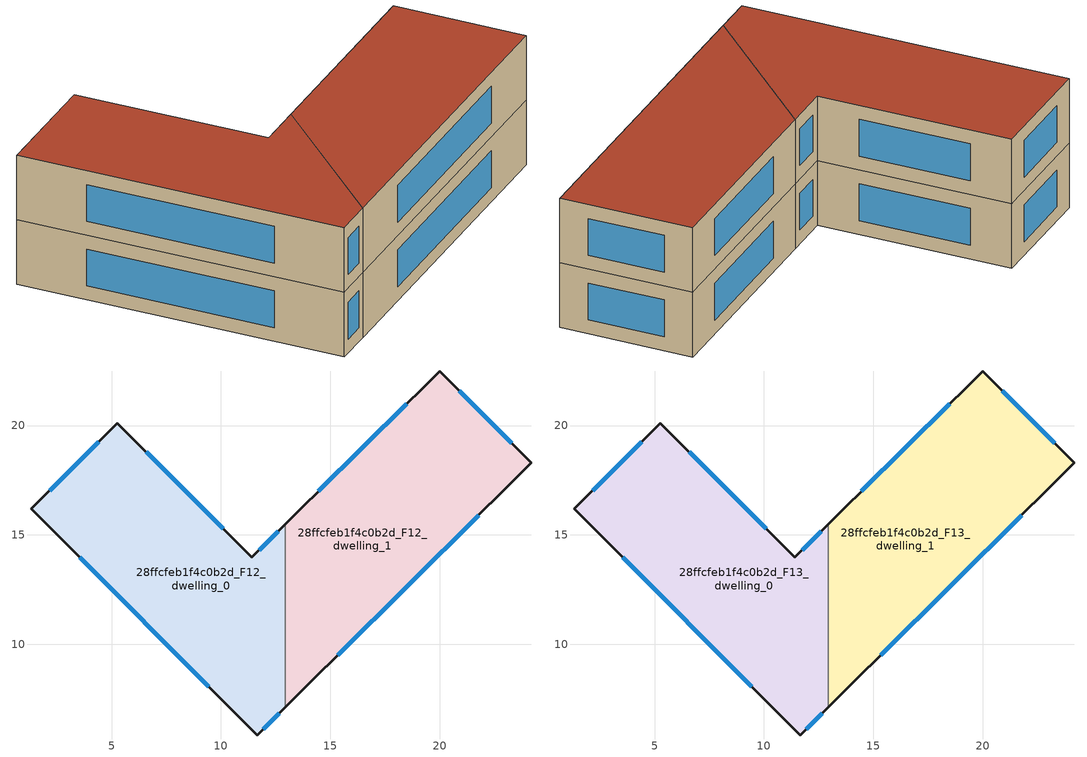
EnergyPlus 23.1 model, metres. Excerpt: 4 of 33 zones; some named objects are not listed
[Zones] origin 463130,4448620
28ffcfeb1f4c0b2d_F12_dwelling_0
 floor to 28ffcfeb1f4c0b2d_F11_dwelling_0 (EU_floor_Construction): 12.94,15.5 12.93,7.12 11.66,5.86 1.33,16.19 5.27,20.11 11.41,13.97 z36
 wall outside (EU_wall_Construction): 12.94,15.5 11.41,13.97 5.27,20.11 1.33,16.19 11.66,5.86 12.93,7.12 z36:39
 wall to 28ffcfeb1f4c0b2d_F12_dwelling_1 (EU_wall_Construction): 12.93,7.12 12.94,15.5 z36:39
 window (EU_Window_Construction): 3.54,13.98 9.45,8.07 / 4.42,19.27 2.17,17.03 / 10.1,15.29 6.58,18.8 / 12.62,15.17 11.74,14.3 / 11.93,6.13 12.66,6.85 z36.64:38.36
28ffcfeb1f4c0b2d_F12_dwelling_1
 floor to 28ffcfeb1f4c0b2d_F11_dwelling_1 (EU_floor_Construction): 19.99,22.49 24.18,18.3 12.93,7.12 12.94,15.5 z36
 wall outside (EU_wall_Construction): 12.93,7.12 24.18,18.3 19.99,22.49 12.94,15.5 z36:39
 window (EU_Window_Construction): 18.48,20.99 14.45,16.99 / 23.29,19.2 20.89,21.59 / 15.34,9.51 21.77,15.9 z36.64:38.36
28ffcfeb1f4c0b2d_F13_dwelling_0
 floor to 28ffcfeb1f4c0b2d_F12_dwelling_0 (EU_floor_Construction): 12.94,15.5 12.93,7.12 11.66,5.86 1.33,16.19 5.27,20.11 11.41,13.97 z39
 wall outside (EU_wall_Construction): 12.94,15.5 11.41,13.97 5.27,20.11 1.33,16.19 11.66,5.86 12.93,7.12 z39:42
 wall to 28ffcfeb1f4c0b2d_F13_dwelling_1 (EU_wall_Construction): 12.93,7.12 12.94,15.5 z39:42
 window (EU_Window_Construction): 3.54,13.98 9.45,8.07 / 4.42,19.27 2.17,17.03 / 10.1,15.29 6.58,18.8 / 12.62,15.17 11.74,14.3 / 11.93,6.13 12.66,6.85 z39.64:41.36
 roof outside (EU_roof_Construction): 12.93,7.12 12.94,15.5 11.41,13.97 5.27,20.11 1.33,16.19 11.66,5.86 z42
28ffcfeb1f4c0b2d_F13_dwelling_1
 floor to 28ffcfeb1f4c0b2d_F12_dwelling_1 (EU_floor_Construction): 19.99,22.49 24.18,18.3 12.93,7.12 12.94,15.5 z39
 wall outside (EU_wall_Construction): 12.93,7.12 24.18,18.3 19.99,22.49 12.94,15.5 z39:42
 window (EU_Window_Construction): 18.48,20.99 14.45,16.99 / 23.29,19.2 20.89,21.59 / 15.34,9.51 21.77,15.9 z39.64:41.36
 roof outside (EU_roof_Construction): 24.18,18.3 19.99,22.49 12.94,15.5 12.93,7.12 z42
[Building]
EU S2 Campaign: North Axis=0; Terrain=City; Solar Distribution=FullExterior
[Site:Location]
Yerevan-Zvartnots.Intl.AP: Latitude=40.15; Longitude=44.383; Time Zone=4; Elevation=854
[SizingPeriod:WeatherFileDays]
AnnualSizingPeriod: Begin Month=1; Begin Day of Month=1; End Month=12; End Day of Month=31; Day of Week for Start Day=Monday; Use Weather File Daylight Saving Period=No; Use Weather File Rain and Snow Indicators=No
[MATERIAL]
EU_InternalMass_Material: Roughness=MediumRough; Thickness=0.1; Conductivity=1; Density=1800; Specific Heat=900; Thermal Absorptance=0.9; Solar Absorptance=0.7; Visible Absorptance=0.7
[MATERIAL:NOMASS] Roughness=MediumRough; Thermal Absorptance=0.9; Solar Absorptance=0.7; Visible Absorptance=0.7
Name | Thermal Resistance
EU_wall_NoMass | 1.05043
EU_roof_NoMass | 1.45357
EU_floor_NoMass | 0.478065
[WINDOWMATERIAL:SIMPLEGLAZINGSYSTEM]
EU_Window_SimpleGlazing: UFactor=2.5566; Solar Heat Gain Coefficient=0.75; Visible Transmittance=0.75
[CONSTRUCTION]
EU_wall_Construction: EU_wall_NoMass
EU_roof_Construction: EU_roof_NoMass
EU_floor_Construction: EU_floor_NoMass
EU_Window_Construction: EU_Window_SimpleGlazing
EU_InternalMass_Construction: EU_InternalMass_Material
[ZONE] Type=1; Multiplier=1; Ceiling Height=autocalculate; Floor Area=autocalculate; Part of Total Floor Area=Yes
Name | Volume
28ffcfeb1f4c0b2d_F12_dwelling_0; 28ffcfeb1f4c0b2d_F13_dwelling_0 | 229.488
28ffcfeb1f4c0b2d_F12_dwelling_1; 28ffcfeb1f4c0b2d_F13_dwelling_1 | 229.485
[INTERNALMASS] Construction=EU_InternalMass_Construction
Name | Zone or ZoneList | Surface Area
28ffcfeb1f4c0b2d_F12_dwelling_0_EU_InternalMass | 28ffcfeb1f4c0b2d_F12_dwelling_0 | 76.4962
28ffcfeb1f4c0b2d_F12_dwelling_1_EU_InternalMass | 28ffcfeb1f4c0b2d_F12_dwelling_1 | 76.4947
28ffcfeb1f4c0b2d_F13_dwelling_0_EU_InternalMass | 28ffcfeb1f4c0b2d_F13_dwelling_0 | 76.4962
28ffcfeb1f4c0b2d_F13_dwelling_1_EU_InternalMass | 28ffcfeb1f4c0b2d_F13_dwelling_1 | 76.4947
[OTHEREQUIPMENT] Fuel Type=Electricity; Design Level Calculation Method=Watts/Area; Power per Zone Floor Area=1; Fraction Latent=0; Fraction Radiant=0; Fraction Lost=0; Carbon Dioxide Generation Rate=0; EndUse Subcategory=EU_Step8_InternalGains
Name | Zone or ZoneList or Space or SpaceList | Schedule
EU_Step8_InternalGain_28ffcfeb1f4c0b2d_F12_dwelling_0_f000 | 28ffcfeb1f4c0b2d_F12_dwelling_0 | EU_Step8_GainSchedule_28ffcfeb1f4c0b2d_F12_dwelling_0_f000
EU_Step8_InternalGain_28ffcfeb1f4c0b2d_F12_dwelling_1_f000 | 28ffcfeb1f4c0b2d_F12_dwelling_1 | EU_Step8_GainSchedule_28ffcfeb1f4c0b2d_F12_dwelling_1_f000
EU_Step8_InternalGain_28ffcfeb1f4c0b2d_F13_dwelling_0_f000 | 28ffcfeb1f4c0b2d_F13_dwelling_0 | EU_Step8_GainSchedule_28ffcfeb1f4c0b2d_F13_dwelling_0_f000
EU_Step8_InternalGain_28ffcfeb1f4c0b2d_F13_dwelling_1_f000 | 28ffcfeb1f4c0b2d_F13_dwelling_1 | EU_Step8_GainSchedule_28ffcfeb1f4c0b2d_F13_dwelling_1_f000
[ZONEVENTILATION:DESIGNFLOWRATE] Schedule=EU_AlwaysOn; Design Flow Rate Calculation Method=AirChanges/Hour; Air Changes per Hour=0.557805; Ventilation Type=Natural; Fan Pressure Rise=0; Fan Total Efficiency=1; Constant Term Coefficient=1; Temperature Term Coefficient=0; Velocity Term Coefficient=0; Velocity Squared Term Coefficient=0; Minimum Indoor Temperature=-100; Maximum Indoor Temperature=100; Delta Temperature=-100; Minimum Outdoor Temperature=-100; Maximum Outdoor Temperature=100; Maximum Wind Speed=40
Name | Zone or ZoneList or Space or SpaceList
EU_ConstantAir_28ffcfeb1f4c0b2d_F12_dwelling_0 | 28ffcfeb1f4c0b2d_F12_dwelling_0
EU_ConstantAir_28ffcfeb1f4c0b2d_F12_dwelling_1 | 28ffcfeb1f4c0b2d_F12_dwelling_1
EU_ConstantAir_28ffcfeb1f4c0b2d_F13_dwelling_0 | 28ffcfeb1f4c0b2d_F13_dwelling_0
EU_ConstantAir_28ffcfeb1f4c0b2d_F13_dwelling_1 | 28ffcfeb1f4c0b2d_F13_dwelling_1
[HVACTEMPLATE:ZONE:IDEALLOADSAIRSYSTEM] System Availability Schedule=EU_AlwaysOn; Maximum Heating Supply Air Temperature=50; Minimum Cooling Supply Air Temperature=13; Maximum Heating Supply Air Humidity Ratio=0.0156; Minimum Cooling Supply Air Humidity Ratio=0.0077; Heating Limit=NoLimit; Cooling Limit=NoLimit; Heating Availability Schedule=EU_AlwaysOn; Cooling Availability Schedule=EU_CoolingOff; Dehumidification Control Type=ConstantSensibleHeatRatio; Cooling Sensible Heat Ratio=0.7; Dehumidification Setpoint=60; Humidification Control Type=None; Humidification Setpoint=30; Outdoor Air Method=None; Outdoor Air Flow Rate per Person=0.00944; Outdoor Air Flow Rate per Zone Floor Area=0; Outdoor Air Flow Rate per Zone=0; Demand Controlled Ventilation Type=None; Outdoor Air Economizer Type=NoEconomizer; Heat Recovery Type=None; Sensible Heat Recovery Effectiveness=0.7; Latent Heat Recovery Effectiveness=0.65
Name | Template Thermostat
28ffcfeb1f4c0b2d_F12_dwelling_0 | EU_HeatOnly_28ffcfeb1f4c0b2d_F12_dwelling_0
28ffcfeb1f4c0b2d_F12_dwelling_1 | EU_HeatOnly_28ffcfeb1f4c0b2d_F12_dwelling_1
28ffcfeb1f4c0b2d_F13_dwelling_0 | EU_HeatOnly_28ffcfeb1f4c0b2d_F13_dwelling_0
28ffcfeb1f4c0b2d_F13_dwelling_1 | EU_HeatOnly_28ffcfeb1f4c0b2d_F13_dwelling_1
[SIZING:ZONE] Zone Cooling Design Supply Air Temperature Input Method=SupplyAirTemperature; Zone Cooling Design Supply Air Temperature=13; Zone Heating Design Supply Air Temperature Input Method=SupplyAirTemperature; Zone Heating Design Supply Air Temperature=50; Zone Cooling Design Supply Air Humidity Ratio=0.008; Zone Heating Design Supply Air Humidity Ratio=0.008; Cooling Design Air Flow Method=DesignDay; Cooling Design Air Flow Rate=0; Cooling Minimum Air Flow per Zone Floor Area=0.000762; Cooling Minimum Air Flow=0; Cooling Minimum Air Flow Fraction=0.2; Heating Design Air Flow Method=DesignDay; Heating Design Air Flow Rate=0; Heating Maximum Air Flow per Zone Floor Area=0.002032; Heating Maximum Air Flow=0.141576; Heating Maximum Air Flow Fraction=0.3; Account for Dedicated Outdoor Air System=No; Dedicated Outdoor Air System Control Strategy=NeutralSupplyAir; Dedicated Outdoor Air Low Setpoint Temperature for Design=autosize; Dedicated Outdoor Air High Setpoint Temperature for Design=autosize; Zone Load Sizing Method=Sensible Load Only No Latent Load; Zone Latent Cooling Design Supply Air Humidity Ratio Input Method=HumidityRatioDifference; Zone Cooling Design Supply Air Humidity Ratio Difference=0.005; Zone Latent Heating Design Supply Air Humidity Ratio Input Method=HumidityRatioDifference; Zone Humidification Design Supply Air Humidity Ratio Difference=0.005
28ffcfeb1f4c0b2d_F12_dwelling_0; 28ffcfeb1f4c0b2d_F12_dwelling_1; 28ffcfeb1f4c0b2d_F13_dwelling_0; 28ffcfeb1f4c0b2d_F13_dwelling_1
[SCHEDULE:CONSTANT]
Name | Hourly Value
EU_AlwaysOn | 1
EU_CoolingOff | 0
[SCHEDULE:FILE] Column Number=1; Rows to Skip at Top=0; Number of Hours of Data=8760; Column Separator=Comma; Interpolate to Timestep=No; Minutes per Item=60; Adjust Schedule for Daylight Savings=Yes
Name | File
EU_Step8_GainSchedule_28ffcfeb1f4c0b2d_F12_dwelling_0_f000 | ../../schedules/28ffcfeb1f4c0b2d/28ffcfeb1f4c0b2d_F12_dwelling_0_f000_gain.csv
EU_Step8_GainSchedule_28ffcfeb1f4c0b2d_F12_dwelling_1_f000 | ../../schedules/28ffcfeb1f4c0b2d/28ffcfeb1f4c0b2d_F12_dwelling_1_f000_gain.csv
EU_Step8_GainSchedule_28ffcfeb1f4c0b2d_F13_dwelling_0_f000 | ../../schedules/28ffcfeb1f4c0b2d/28ffcfeb1f4c0b2d_F13_dwelling_0_f000_gain.csv
EU_Step8_GainSchedule_28ffcfeb1f4c0b2d_F13_dwelling_1_f000 | ../../schedules/28ffcfeb1f4c0b2d/28ffcfeb1f4c0b2d_F13_dwelling_1_f000_gain.csv
